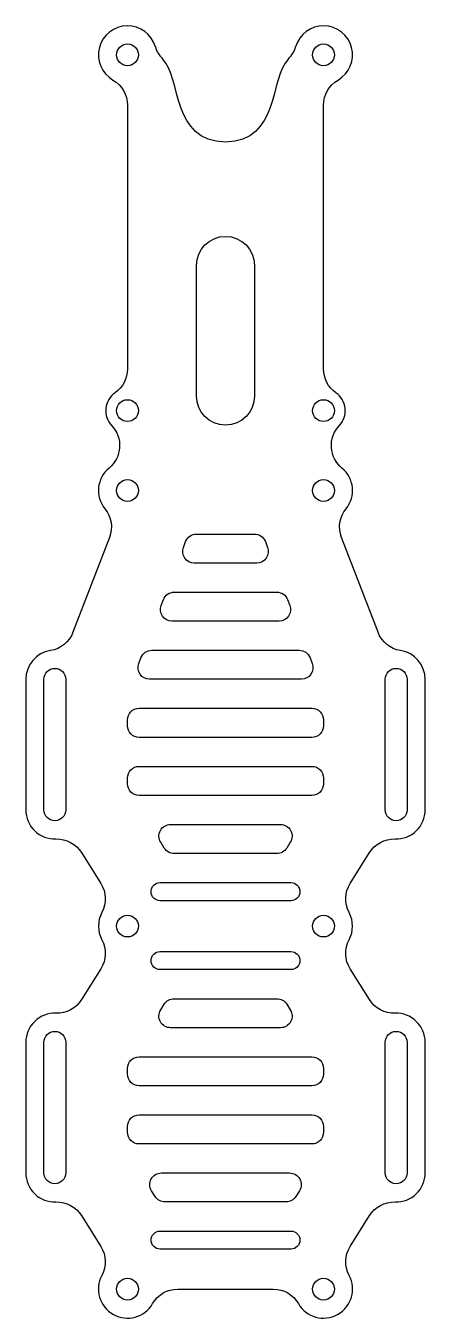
# Model space of a CAD drawing. Header units: millimetres. Extents: x -28 to 28, y -84 to 94.
import ezdxf

# ---------------------------------------------------------------- set-up
doc = ezdxf.new("R2010")
doc.units = ezdxf.units.MM

msp = doc.modelspace()

# ---------------------------------------------------------------- linework, layer by layer
msp.add_lwpolyline([(-9.66, 91.13, 1.47696), (-15.5, 86.54, -0.267949), (-13.5, 83.07), (-13.5, 46.74, -0.245393), (-15.21, 43.46, 0.459138), (-15.68, 38.94, -0.435311), (-16.04, 33.09, 0.411976), (-16.61, 27.48, -0.267949), (-15.99, 23.53), (-21.01, 10.47, -0.267949), (-24.12, 7.95, 0.369105), (-27.5, 4), (-27.5, -14, 0.424503), (-23.36, -18, -0.267949), (-19.83, -19.88), (-17.17, -24.12, -0.267949), (-17.03, -28.12, 0.249278), (-17.03, -31.88, -0.267949), (-17.17, -35.88), (-19.83, -40.12, -0.267949), (-23.36, -42, 0.424503), (-27.5, -46), (-27.5, -64, 0.424503), (-23.36, -68, -0.267949), (-19.83, -69.88), (-17.17, -74.12, -0.267949), (-17.03, -78.12, 0.982651), (-10.04, -82, -0.267949), (-6.57, -80), (6.57, -80, -0.267949), (10.04, -82, 0.982651), (17.03, -78.12, -0.267949), (17.17, -74.12), (19.83, -69.88, -0.267949), (23.36, -68, 0.424503), (27.5, -64), (27.5, -46, 0.424503), (23.36, -42, -0.267949), (19.83, -40.12), (17.17, -35.88, -0.267949), (17.03, -31.88, 0.249278), (17.03, -28.12, -0.267949), (17.17, -24.12), (19.83, -19.88, -0.267949), (23.36, -18, 0.424503), (27.5, -14), (27.5, 4, 0.369105), (24.12, 7.95, -0.267949), (21.01, 10.47), (15.99, 23.53, -0.267949), (16.61, 27.48, 0.411976), (16.04, 33.09, -0.435311), (15.68, 38.94, 0.459138), (15.21, 43.46, -0.245393), (13.5, 46.74), (13.5, 83.07, -0.267949), (15.5, 86.54, 1.47696), (9.66, 91.13)], format="xyb")
for points in [[(4, 43, -1), (-4, 43), (-4, 61, -1), (4, 61)], [(4.3, 20), (-4.3, 20, -0.526334), (-5.8, 22.17), (-5.49, 22.97, -0.310329), (-3.99, 24), (3.99, 24, -0.310329), (5.49, 22.97), (5.8, 22.17, -0.526334)], [(-8.87, 14.17), (-8.56, 14.97, -0.310329), (-7.07, 16), (7.07, 16, -0.310329), (8.56, 14.97), (8.87, 14.17, -0.526334), (7.38, 12), (-7.38, 12, -0.526334)], [(10.46, 4), (-10.46, 4, -0.526334), (-11.95, 6.17), (-11.64, 6.97, -0.310329), (-10.15, 8), (10.15, 8, -0.310329), (11.64, 6.97), (11.95, 6.17, -0.526334)], [(-25, -14), (-25, 4, -1), (-22, 4), (-22, -14, -1)], [(22, -14), (22, 4, -1), (25, 4), (25, -14, -1)], [(11.9, -4), (-11.9, -4, -0.414214), (-13.5, -2.4), (-13.5, -1.6, -0.414214), (-11.9, 0), (11.9, 0, -0.414214), (13.5, -1.6), (13.5, -2.4, -0.414214)], [(11.9, -12), (-11.9, -12, -0.414214), (-13.5, -10.4), (-13.5, -9.6, -0.414214), (-11.9, -8), (11.9, -8, -0.414214), (13.5, -9.6), (13.5, -10.4, -0.414214)], [(-7.57, -16), (7.57, -16, -0.589077), (8.93, -18.45), (8.43, -19.25, -0.258593), (7.07, -20), (-7.07, -20, -0.258593), (-8.43, -19.25), (-8.93, -18.45, -0.589077)], [(-9, -24), (9, -24, -1), (9, -26.5), (-9, -26.5, -1)], [(9, -36), (-9, -36, -1), (-9, -33.5), (9, -33.5, -1)], [(-7.07, -40), (7.07, -40, -0.258593), (8.43, -40.75), (8.93, -41.55, -0.589077), (7.57, -44), (-7.57, -44, -0.589077), (-8.93, -41.55), (-8.43, -40.75, -0.258593)], [(-25, -64), (-25, -46, -1), (-22, -46), (-22, -64, -1)], [(22, -64), (22, -46, -1), (25, -46), (25, -64, -1)], [(11.9, -52), (-11.9, -52, -0.414214), (-13.5, -50.4), (-13.5, -49.6, -0.414214), (-11.9, -48), (11.9, -48, -0.414214), (13.5, -49.6), (13.5, -50.4, -0.414214)], [(13.5, -57.6), (13.5, -58.4, -0.414214), (11.9, -60), (-11.9, -60, -0.414214), (-13.5, -58.4), (-13.5, -57.6, -0.414214), (-11.9, -56), (11.9, -56, -0.414214)], [(-8.82, -64), (8.82, -64, -0.589077), (10.18, -66.45), (9.68, -67.25, -0.258593), (8.32, -68), (-8.32, -68, -0.258593), (-9.68, -67.25), (-10.18, -66.45, -0.589077)], [(-9, -72), (9, -72, -1), (9, -74.5), (-9, -74.5, -1)]]:
    msp.add_lwpolyline(points, format="xyb", close=True)
for centre in [(-13.5, 90), (13.5, 90), (-13.5, 41), (13.5, 41), (-13.5, 30), (13.5, 30), (-13.5, -30), (13.5, -30), (-13.5, -80), (13.5, -80)]:
    msp.add_circle(centre, 1.5)
for points in [[(-9.66, 91.13), (-9.57, 90.81), (-9.44, 90.51), (-9.1, 89.94), (-8.9, 89.67), (-8.66, 89.44)], [(8.66, 89.44), (8.9, 89.67), (9.1, 89.94), (9.44, 90.51), (9.57, 90.81), (9.66, 91.13)]]:
    msp.add_open_spline(points, degree=3, knots=[0, 0, 0, 0, 0.0993291, 0.0993291, 0.1986582, 0.1986582, 0.1986582, 0.1986582])
for points in [[(0, 78), (-7.46, 78.1), (-6.05, 86.81), (-8.66, 89.44)], [(8.66, 89.44), (6.05, 86.81), (7.46, 78.1), (0, 78)]]:
    msp.add_open_spline(points, degree=3)

doc.saveas('drawing.dxf')
